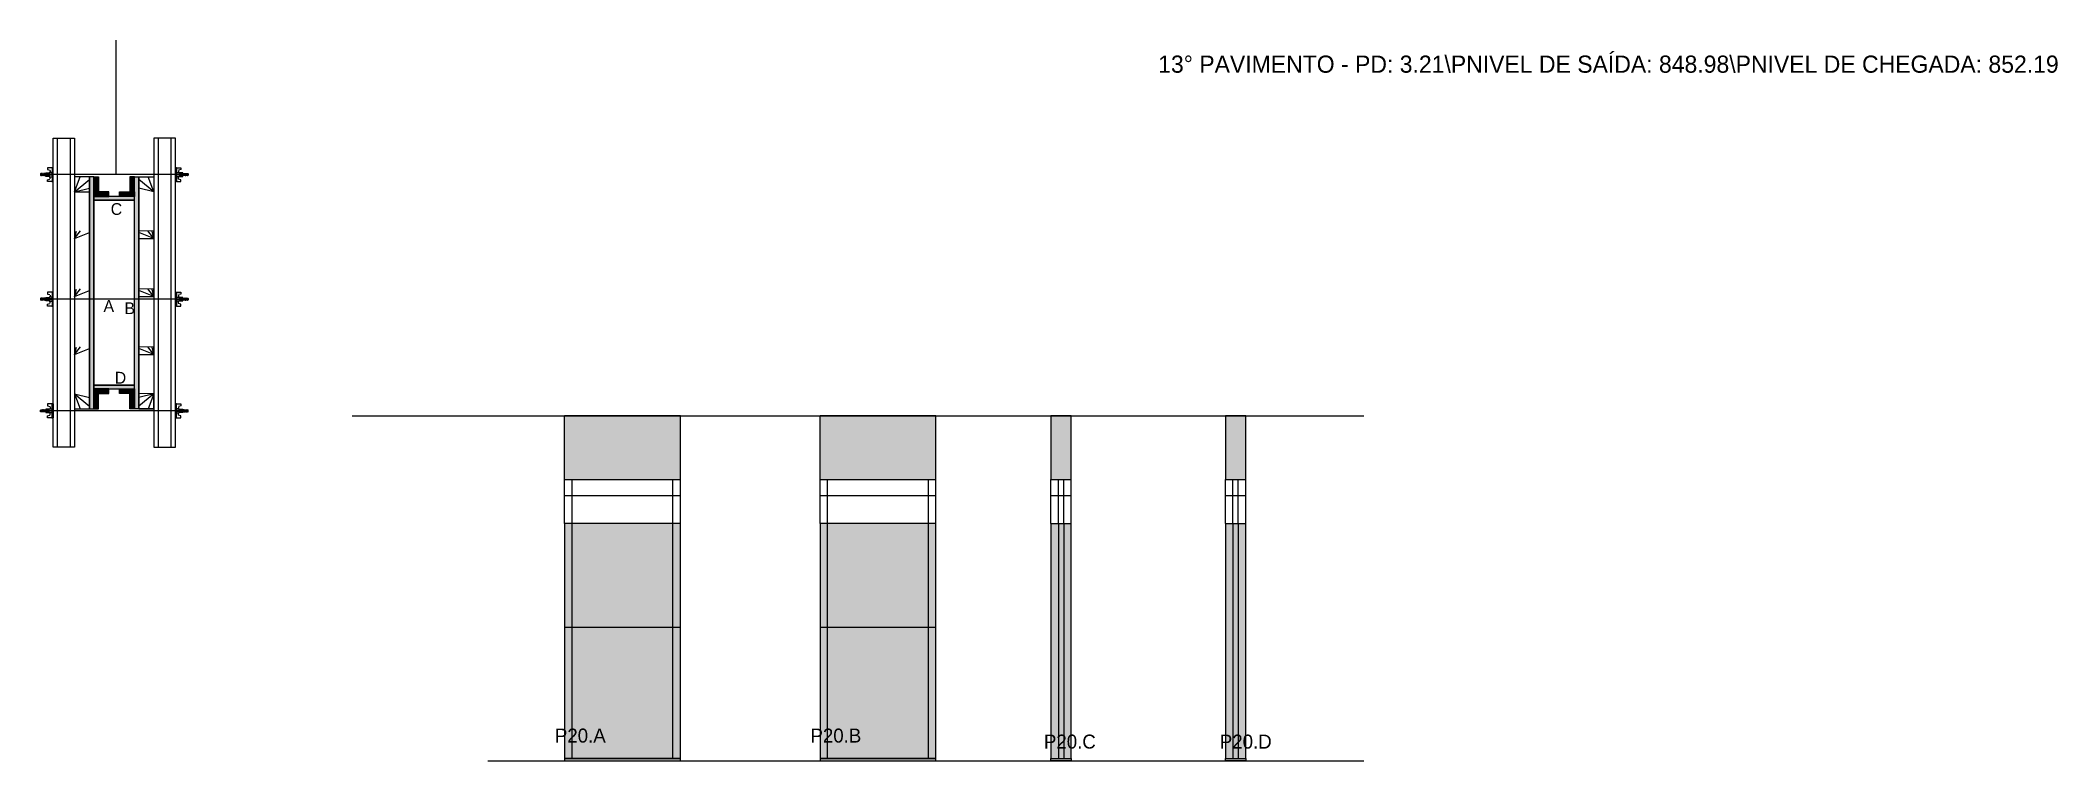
# Model space of a CAD drawing. Header units: metres. Extents: x 2955 to 4834, y 6445 to 7116.
import ezdxf

# ---------------------------------------------------------------- set-up
doc = ezdxf.new("R2010")
doc.units = ezdxf.units.M
for name, color, linetype in [('CHAPA', 7, 'Continuous'), ('COTA', 7, 'Continuous'), ('Hachura', 7, 'Continuous'), ('Madeira', 7, 'Continuous'), ('NOMENCLATURA', 7, 'Continuous'), ('Nível', 7, 'Continuous'), ('Painéis', 7, 'Continuous'), ('Perfil Metálico', 7, 'Continuous'), ('SARR_2.2x7', 7, 'Continuous'), ('SARRAFO', 7, 'Continuous'), ('Texto Seção', 7, 'Continuous'), ('TEXTO_GERAL', 7, 'Continuous')]:
    doc.layers.add(name, color=color, linetype=linetype)

msp = doc.modelspace()

# ---------------------------------------------------------------- hatches: boundary and pattern name
at = {"layer": 'COTA'}
h = msp.add_hatch(color=7, dxfattribs=at)
h.dxf.hatch_style = 1
h.paths.add_polyline_path([(3443.4, 6765.9), (3443.4, 6706.9), (3443.4, 6706.9), (3551.4, 6706.9), (3551.4, 6706.9), (3551.4, 6765.9), (3551.4, 6765.9), (3443.4, 6765.9)])
h = msp.add_hatch(color=7, dxfattribs=at)
h.dxf.hatch_style = 1
h.paths.add_polyline_path([(3681.3, 6765.9), (3681.3, 6706.9), (3681.3, 6706.9), (3789.3, 6706.9), (3789.3, 6706.9), (3789.3, 6765.9), (3789.3, 6765.9), (3681.3, 6765.9)])
h = msp.add_hatch(color=7, dxfattribs=at)
h.dxf.hatch_style = 1
h.paths.add_polyline_path([(3915.3, 6706.9), (3915.3, 6765.9), (3915.3, 6765.9), (3896.3, 6765.9), (3896.3, 6765.9), (3896.3, 6706.9), (3896.3, 6706.9), (3915.3, 6706.9)])
h = msp.add_hatch(color=7, dxfattribs=at)
h.dxf.hatch_style = 1
h.paths.add_polyline_path([(4077.8, 6706.9), (4077.8, 6765.9), (4077.8, 6765.9), (4058.8, 6765.9), (4058.8, 6765.9), (4058.8, 6706.9), (4058.8, 6706.9), (4077.8, 6706.9)])
at = {"layer": 'Hachura'}
h = msp.add_hatch(color=7, dxfattribs=at)
h.dxf.hatch_style = 1
h.paths.add_polyline_path([(3005.1, 6988.7), (3001.1, 6988.7), (3001.1, 6988.7), (3001.1, 6772.7), (3001.1, 6772.7), (3005.1, 6772.7), (3005.1, 6772.7), (3005.1, 6988.7)])
h = msp.add_hatch(color=7, dxfattribs=at)
h.dxf.hatch_style = 1
h.paths.add_polyline_path([(3005.1, 6988.7), (3001.1, 6988.7), (3001.1, 6988.7), (3001.1, 6772.7), (3001.1, 6772.7), (3005.1, 6772.7), (3005.1, 6772.7), (3005.1, 6988.7)])
h = msp.add_hatch(color=7, dxfattribs=at)
h.dxf.hatch_style = 1
h.paths.add_polyline_path([(3005.1, 6974.7), (3009.5, 6974.7), (3009.5, 6974.7), (3009.5, 6988.7), (3009.5, 6988.7), (3005.1, 6988.7), (3005.1, 6988.7), (3005.1, 6974.7)])
h = msp.add_hatch(color=7, dxfattribs=at)
h.dxf.hatch_style = 1
h.paths.add_polyline_path([(3043.1, 6974.7), (3038.7, 6974.7), (3038.7, 6974.7), (3038.7, 6988.7), (3038.7, 6988.7), (3043.1, 6988.7), (3043.1, 6988.7), (3043.1, 6974.7)])
h = msp.add_hatch(color=7, dxfattribs=at)
h.dxf.hatch_style = 1
h.paths.add_polyline_path([(3043.1, 6988.7), (3047.1, 6988.7), (3047.1, 6988.7), (3047.1, 6772.7), (3047.1, 6772.7), (3043.1, 6772.7), (3043.1, 6772.7), (3043.1, 6988.7)])
h = msp.add_hatch(color=7, dxfattribs=at)
h.dxf.hatch_style = 1
h.paths.add_polyline_path([(3043.1, 6988.7), (3047.1, 6988.7), (3047.1, 6988.7), (3047.1, 6772.7), (3047.1, 6772.7), (3043.1, 6772.7), (3043.1, 6772.7), (3043.1, 6988.7)])
h = msp.add_hatch(color=7, dxfattribs=at)
h.dxf.hatch_style = 1
h.paths.add_polyline_path([(3005.1, 6970.3), (3005.1, 6974.7), (3005.1, 6974.7), (3019.1, 6974.7), (3019.1, 6974.7), (3019.1, 6970.3), (3019.1, 6970.3), (3005.1, 6970.3)])
h = msp.add_hatch(color=7, dxfattribs=at)
h.dxf.hatch_style = 1
h.paths.add_polyline_path([(3043.1, 6966.7), (3043.1, 6970.3), (3043.1, 6970.3), (3005.1, 6970.3), (3005.1, 6970.3), (3005.1, 6966.7), (3005.1, 6966.7), (3043.1, 6966.7)])
h = msp.add_hatch(color=7, dxfattribs=at)
h.dxf.hatch_style = 1
h.paths.add_polyline_path([(3043.1, 6966.7), (3043.1, 6970.3), (3043.1, 6970.3), (3005.1, 6970.3), (3005.1, 6970.3), (3005.1, 6966.7), (3005.1, 6966.7), (3043.1, 6966.7)])
h = msp.add_hatch(color=7, dxfattribs=at)
h.dxf.hatch_style = 1
h.paths.add_polyline_path([(3043.1, 6970.3), (3043.1, 6974.7), (3043.1, 6974.7), (3029.1, 6974.7), (3029.1, 6974.7), (3029.1, 6970.3), (3029.1, 6970.3), (3043.1, 6970.3)])
h = msp.add_hatch(color=7, dxfattribs=at)
h.dxf.hatch_style = 1
h.paths.add_polyline_path([(3043.1, 6791.1), (3043.1, 6794.7), (3043.1, 6794.7), (3005.1, 6794.7), (3005.1, 6794.7), (3005.1, 6791.1), (3005.1, 6791.1), (3043.1, 6791.1)])
h = msp.add_hatch(color=7, dxfattribs=at)
h.dxf.hatch_style = 1
h.paths.add_polyline_path([(3043.1, 6791.1), (3043.1, 6794.7), (3043.1, 6794.7), (3005.1, 6794.7), (3005.1, 6794.7), (3005.1, 6791.1), (3005.1, 6791.1), (3043.1, 6791.1)])
h = msp.add_hatch(color=7, dxfattribs=at)
h.dxf.hatch_style = 1
h.paths.add_polyline_path([(3005.1, 6786.7), (3005.1, 6791.1), (3005.1, 6791.1), (3019.1, 6791.1), (3019.1, 6791.1), (3019.1, 6786.7), (3019.1, 6786.7), (3005.1, 6786.7)])
h = msp.add_hatch(color=7, dxfattribs=at)
h.dxf.hatch_style = 1
h.paths.add_polyline_path([(3005.1, 6786.7), (3009.5, 6786.7), (3009.5, 6786.7), (3009.5, 6772.7), (3009.5, 6772.7), (3005.1, 6772.7), (3005.1, 6772.7), (3005.1, 6786.7)])
h = msp.add_hatch(color=7, dxfattribs=at)
h.dxf.hatch_style = 1
h.paths.add_polyline_path([(3043.1, 6786.7), (3043.1, 6791.1), (3043.1, 6791.1), (3029.1, 6791.1), (3029.1, 6791.1), (3029.1, 6786.7), (3029.1, 6786.7), (3043.1, 6786.7)])
h = msp.add_hatch(color=7, dxfattribs=at)
h.dxf.hatch_style = 1
h.paths.add_polyline_path([(3043.1, 6786.7), (3038.7, 6786.7), (3038.7, 6786.7), (3038.7, 6772.7), (3038.7, 6772.7), (3043.1, 6772.7), (3043.1, 6772.7), (3043.1, 6786.7)])
h = msp.add_hatch(color=7, dxfattribs=at)
h.dxf.hatch_style = 1
h.paths.add_polyline_path([(3551.4, 6665.9), (3443.4, 6665.9), (3443.4, 6665.9), (3443.4, 6444.9), (3443.4, 6444.9), (3551.4, 6444.9), (3551.4, 6444.9), (3551.4, 6665.9)])
h = msp.add_hatch(color=7, dxfattribs=at)
h.dxf.hatch_style = 1
h.paths.add_polyline_path([(3789.3, 6665.9), (3681.3, 6665.9), (3681.3, 6665.9), (3681.3, 6444.9), (3681.3, 6444.9), (3789.3, 6444.9), (3789.3, 6444.9), (3789.3, 6665.9)])
h = msp.add_hatch(color=7, dxfattribs=at)
h.dxf.hatch_style = 1
h.paths.add_polyline_path([(3915.3, 6665.9), (3896.3, 6665.9), (3896.3, 6665.9), (3896.3, 6444.9), (3896.3, 6444.9), (3915.3, 6444.9), (3915.3, 6444.9), (3915.3, 6665.9), (3915.3, 6665.9)])
h = msp.add_hatch(color=7, dxfattribs=at)
h.dxf.hatch_style = 1
h.paths.add_polyline_path([(4077.8, 6665.9), (4058.8, 6665.9), (4058.8, 6665.9), (4058.8, 6444.9), (4058.8, 6444.9), (4077.8, 6444.9), (4077.8, 6444.9), (4077.8, 6665.9), (4077.8, 6665.9)])

# ---------------------------------------------------------------- linework, layer by layer
at = {"layer": 'CHAPA', "color": 7, "lineweight": 25}
for points in [[(3005.1, 6988.7), (3001.1, 6988.7), (3001.1, 6772.7), (3005.1, 6772.7)], [(3005.1, 6988.7), (3001.1, 6988.7), (3001.1, 6772.7), (3005.1, 6772.7)], [(3043.1, 6988.7), (3047.1, 6988.7), (3047.1, 6772.7), (3043.1, 6772.7)], [(3043.1, 6988.7), (3047.1, 6988.7), (3047.1, 6772.7), (3043.1, 6772.7)], [(3043.1, 6966.7), (3043.1, 6970.3), (3005.1, 6970.3), (3005.1, 6966.7)], [(3043.1, 6966.7), (3043.1, 6970.3), (3005.1, 6970.3), (3005.1, 6966.7)], [(3043.1, 6791.1), (3043.1, 6794.7), (3005.1, 6794.7), (3005.1, 6791.1)], [(3043.1, 6791.1), (3043.1, 6794.7), (3005.1, 6794.7), (3005.1, 6791.1)]]:
    msp.add_lwpolyline(points, close=True, dxfattribs=at)
at = {"layer": 'COTA', "color": 7, "lineweight": 25}
for p, q in [((3443.4, 6706.9), (3443.4, 6765.9)), ((3551.4, 6765.9), (3443.4, 6765.9)), ((3551.4, 6706.9), (3551.4, 6765.9)), ((3789.3, 6765.9), (3681.3, 6765.9)), ((3681.3, 6706.9), (3681.3, 6765.9)), ((3789.3, 6706.9), (3789.3, 6765.9))]:
    msp.add_line(p, q, dxfattribs=at)
for points in [[(3915.3, 6706.9), (3915.3, 6765.9), (3896.3, 6765.9), (3896.3, 6706.9)], [(4077.8, 6706.9), (4077.8, 6765.9), (4058.8, 6765.9), (4058.8, 6706.9)]]:
    msp.add_lwpolyline(points, dxfattribs=at)
at = {"layer": 'Defpoints', "color": 7, "lineweight": 25}
msp.add_line((3026, 6990.7), (3026, 7115.7), dxfattribs=at)
at = {"layer": 'Hachura', "color": 7, "lineweight": 25}
for p, q in [((2955.6, 6991.7), (2955.3, 6991.4)), ((2955.3, 6991.4), (2955.3, 6990.1)), ((2955.6, 6989.8), (2955.3, 6990.1)), ((2955.9, 6991.7), (2955.6, 6991.7)), ((2955.6, 6991.7), (2955.6, 6991.7)), ((2955.6, 6989.8), (2955.6, 6991.7)), ((2956.2, 6989.8), (2955.6, 6991)), ((2956.2, 6989.7), (2955.6, 6990.8)), ((2955.6, 6990.3), (2955.9, 6989.6)), ((2955.6, 6990), (2955.7, 6989.8)), ((2955.7, 6989.8), (2955.6, 6989.8)), ((2955.9, 6991.7), (2956.9, 6989.8)), ((2955.9, 6991.7), (2956.9, 6989.8)), ((2956, 6991.8), (2957.1, 6989.6)), ((2957.3, 6989.7), (2956.2, 6991.8)), ((2956.2, 6989.8), (2956.9, 6989.8)), ((2957.1, 6991.7), (2956.4, 6991.7)), ((2957.4, 6989.8), (2956.4, 6991.7)), ((2957.1, 6991.7), (2958, 6989.8)), ((2957.2, 6991.8), (2958.2, 6989.6)), ((2958.5, 6989.7), (2957.4, 6991.8)), ((2958, 6989.8), (2957.4, 6989.8)), ((2958.2, 6991.7), (2957.6, 6991.7)), ((2958.6, 6989.8), (2957.6, 6991.7)), ((2957.8, 6991.7), (2957.6, 6991.7)), ((2958.2, 6991.7), (2959.2, 6989.8)), ((2958.3, 6991.8), (2959.4, 6989.6)), ((2959.6, 6989.7), (2958.6, 6991.8)), ((2958.8, 6989.8), (2958.6, 6989.8)), ((2959.4, 6991.7), (2958.7, 6991.7)), ((2959.7, 6989.8), (2958.7, 6991.7)), ((2958.8, 6989.8), (2959.2, 6989.8)), ((2959.4, 6991.7), (2960.4, 6989.8)), ((2960.4, 6990.5), (2959.7, 6991.8)), ((2959.7, 6989.8), (2960.4, 6989.8)), ((2960.4, 6990.8), (2959.9, 6991.7)), ((2960.4, 6991.7), (2959.9, 6991.7)), ((3091.9, 6990.7), (2960.1, 6990.7)), ((2960.4, 6989), (2960.4, 6992.3)), ((2960.4, 6989), (2960.4, 6992.3)), ((2960.4, 6992.3), (2963.6, 6992.3)), ((2960.4, 6991.3), (2963.6, 6991.3)), ((2960.4, 6989.8), (2963.6, 6989.8)), ((2963.6, 6989), (2960.4, 6989)), ((2967.1, 6997.1), (2961.9, 6997.1)), ((2961.9, 6997.1), (2961.9, 6995.4)), ((2961.9, 6995.4), (2964.1, 6994.9)), ((2963.6, 6992.6), (2963.6, 6988.7)), ((2966.2, 6992.6), (2963.6, 6992.6)), ((2963.6, 6988.7), (2963.6, 6989)), ((2963.6, 6988.7), (2963.6, 6989)), ((2963.6, 6988.7), (2966.2, 6988.7)), ((2966.2, 6991), (2964.2, 6991)), ((2964.2, 6990.5), (2966.2, 6990.5)), ((2964.4, 6994.5), (2964.4, 6992.6)), ((2964.4, 6986.8), (2964.4, 6988.7)), ((2966.1, 6997), (2967.1, 6997)), ((2966.1, 6996.8), (2967.1, 6996.8)), ((2966.1, 6996.4), (2967.1, 6996.4)), ((2966.1, 6996), (2967.1, 6996)), ((2966.1, 6995.1), (2967.1, 6995.1)), ((2966.1, 6993.7), (2967.1, 6993.7)), ((2966.2, 6997.1), (2966.2, 6984.2)), ((2966.2, 6997.1), (2966.2, 6992)), ((2966.2, 6990.7), (2966.2, 6992.6)), ((2966.2, 6992), (2966.2, 6991.3)), ((2966.2, 6990.7), (2967.1, 6990.7)), ((2966.5, 6991.6), (2966.3, 6991.6)), ((2966.3, 6989.7), (2966.7, 6989.7)), ((2966.9, 6991.6), (2966.5, 6991.6)), ((2967.1, 6984.2), (2967.1, 6997.1)), ((2967.1, 6985.2), (2967.1, 6993)), ((3081.1, 6984.2), (3081.1, 6997.1)), ((3081.1, 6997.1), (3086.2, 6997.1)), ((3082, 6997), (3081.1, 6997)), ((3082, 6996.8), (3081.1, 6996.8)), ((3082, 6996.4), (3081.1, 6996.4)), ((3082, 6996), (3081.1, 6996)), ((3082, 6995.1), (3081.1, 6995.1)), ((3082, 6993.7), (3081.1, 6993.7)), ((3081.1, 6985.2), (3081.1, 6993)), ((3082, 6990.7), (3081.1, 6990.7)), ((3081.2, 6991.6), (3081.7, 6991.6)), ((3081.8, 6989.7), (3081.4, 6989.7)), ((3081.7, 6991.6), (3081.9, 6991.6)), ((3082, 6997.1), (3082, 6984.2)), ((3082, 6997.1), (3082, 6992)), ((3082, 6990.7), (3082, 6992.6)), ((3082, 6992.6), (3084.6, 6992.6)), ((3082, 6992), (3082, 6991.3)), ((3082, 6991), (3084, 6991)), ((3084, 6990.5), (3082, 6990.5)), ((3084.6, 6988.7), (3082, 6988.7)), ((3083.8, 6994.5), (3083.8, 6992.6)), ((3083.8, 6986.8), (3083.8, 6988.7)), ((3086.2, 6995.4), (3084, 6994.9)), ((3084.6, 6992.6), (3084.6, 6988.7)), ((3087.8, 6992.3), (3084.6, 6992.3)), ((3087.8, 6991.3), (3084.6, 6991.3)), ((3087.8, 6989.8), (3084.6, 6989.8)), ((3084.6, 6989), (3087.8, 6989)), ((3084.6, 6988.7), (3084.6, 6989)), ((3084.6, 6988.7), (3084.6, 6989)), ((3086.2, 6997.1), (3086.2, 6995.4)), ((3087.7, 6989), (3087.7, 6992.3)), ((3087.8, 6989), (3087.8, 6992.3)), ((3087.8, 6990.5), (3088.4, 6991.8)), ((3088.7, 6991.7), (3087.8, 6989.8)), ((3087.8, 6990.8), (3088.2, 6991.7)), ((3087.8, 6991.7), (3088.2, 6991.7)), ((3088.4, 6989.8), (3087.8, 6989.8)), ((3088.4, 6989.8), (3089.4, 6991.7)), ((3088.5, 6989.7), (3089.6, 6991.8)), ((3089.8, 6991.8), (3088.7, 6989.6)), ((3088.7, 6991.7), (3089.4, 6991.7)), ((3089.9, 6991.7), (3088.9, 6989.8)), ((3089.4, 6989.8), (3088.9, 6989.8)), ((3089.4, 6989.8), (3089.6, 6989.8)), ((3089.6, 6989.8), (3090.5, 6991.7)), ((3089.7, 6989.7), (3090.7, 6991.8)), ((3091, 6991.8), (3089.9, 6989.6)), ((3089.9, 6991.7), (3090.5, 6991.7)), ((3091.1, 6991.7), (3090.1, 6989.8)), ((3090.1, 6989.8), (3090.7, 6989.8)), ((3090.3, 6991.7), (3090.5, 6991.7)), ((3090.7, 6989.8), (3091.7, 6991.7)), ((3090.8, 6989.7), (3091.9, 6991.8)), ((3092.1, 6991.8), (3091.1, 6989.6)), ((3091.1, 6991.7), (3091.7, 6991.7)), ((3092.2, 6991.7), (3091.3, 6989.8)), ((3092.2, 6991.7), (3091.3, 6989.8)), ((3091.9, 6989.8), (3091.3, 6989.8)), ((3091.9, 6989.8), (3092.5, 6991)), ((3092, 6989.7), (3092.5, 6990.8)), ((3092.2, 6991.7), (3092.5, 6991.7)), ((3092.5, 6990.3), (3092.2, 6989.6)), ((3092.5, 6990), (3092.4, 6989.8)), ((3092.4, 6989.8), (3092.5, 6989.8)), ((3092.5, 6991.7), (3092.5, 6991.7)), ((3092.5, 6991.7), (3092.9, 6991.4)), ((3092.5, 6989.8), (3092.5, 6991.7)), ((3092.5, 6989.8), (3092.9, 6990.1)), ((3092.9, 6991.4), (3092.9, 6990.1)), ((2961.9, 6985.9), (2964.1, 6986.5)), ((2961.9, 6984.2), (2961.9, 6985.9)), ((2966.2, 6984.2), (2961.9, 6984.2)), ((2966.1, 6987.6), (2967.1, 6987.6)), ((2966.1, 6986.2), (2967.1, 6986.2)), ((2966.1, 6985.4), (2967.1, 6985.4)), ((2966.1, 6984.9), (2967.1, 6984.9)), ((2966.1, 6984.6), (2967.1, 6984.6)), ((2966.1, 6984.3), (2967.1, 6984.3)), ((2966.2, 6984.2), (2967.1, 6984.2)), ((3082, 6987.6), (3081.1, 6987.6)), ((3082, 6986.2), (3081.1, 6986.2)), ((3082, 6985.4), (3081.1, 6985.4)), ((3082, 6984.9), (3081.1, 6984.9)), ((3082, 6984.6), (3081.1, 6984.6)), ((3082, 6984.3), (3081.1, 6984.3)), ((3082, 6984.2), (3081.1, 6984.2)), ((3082, 6984.2), (3086.2, 6984.2)), ((3086.2, 6985.9), (3084, 6986.5)), ((3086.2, 6984.2), (3086.2, 6985.9)), ((2955.6, 6875.7), (2955.3, 6875.4)), ((2955.9, 6875.7), (2955.6, 6875.7)), ((2955.6, 6875.7), (2955.6, 6875.7)), ((2955.6, 6873.8), (2955.6, 6875.7)), ((2955.9, 6875.7), (2956.9, 6873.8)), ((2955.9, 6875.7), (2956.9, 6873.8)), ((2956, 6875.8), (2957.1, 6873.6)), ((2957.3, 6873.7), (2956.2, 6875.8)), ((2957.1, 6875.7), (2956.4, 6875.7)), ((2957.4, 6873.8), (2956.4, 6875.7)), ((2957.1, 6875.7), (2958, 6873.8)), ((2957.2, 6875.8), (2958.2, 6873.6)), ((2958.5, 6873.7), (2957.4, 6875.8)), ((2958.2, 6875.7), (2957.6, 6875.7)), ((2958.6, 6873.8), (2957.6, 6875.7)), ((2957.8, 6875.7), (2957.6, 6875.7)), ((2958.2, 6875.7), (2959.2, 6873.8)), ((2958.3, 6875.8), (2959.4, 6873.6)), ((2959.6, 6873.7), (2958.6, 6875.8)), ((2959.4, 6875.7), (2958.7, 6875.7)), ((2959.7, 6873.8), (2958.7, 6875.7)), ((2959.4, 6875.7), (2960.4, 6873.8)), ((2960.4, 6874.5), (2959.7, 6875.8)), ((2960.4, 6874.8), (2959.9, 6875.7)), ((2960.4, 6875.7), (2959.9, 6875.7)), ((2960.4, 6873), (2960.4, 6876.3)), ((2960.4, 6873), (2960.4, 6876.3)), ((2960.4, 6876.3), (2963.6, 6876.3)), ((2967.1, 6881.1), (2961.9, 6881.1)), ((2961.9, 6881.1), (2961.9, 6879.4)), ((2961.9, 6879.4), (2964.1, 6878.9)), ((2963.6, 6876.6), (2963.6, 6872.7)), ((2966.2, 6876.6), (2963.6, 6876.6)), ((2964.4, 6878.5), (2964.4, 6876.6)), ((2966.1, 6881), (2967.1, 6881)), ((2966.1, 6880.8), (2967.1, 6880.8)), ((2966.1, 6880.4), (2967.1, 6880.4)), ((2966.1, 6880), (2967.1, 6880)), ((2966.1, 6879.1), (2967.1, 6879.1)), ((2966.1, 6877.7), (2967.1, 6877.7)), ((2966.2, 6881.1), (2966.2, 6868.2)), ((2966.2, 6881.1), (2966.2, 6876)), ((2966.2, 6874.7), (2966.2, 6876.6)), ((2966.2, 6876), (2966.2, 6875.3)), ((2966.5, 6875.6), (2966.3, 6875.6)), ((2966.9, 6875.6), (2966.5, 6875.6)), ((2967.1, 6868.2), (2967.1, 6881.1)), ((2967.1, 6869.2), (2967.1, 6877)), ((3081.1, 6868.2), (3081.1, 6881.1)), ((3081.1, 6881.1), (3086.2, 6881.1)), ((3082, 6881), (3081.1, 6881)), ((3082, 6880.8), (3081.1, 6880.8)), ((3082, 6880.4), (3081.1, 6880.4)), ((3082, 6880), (3081.1, 6880)), ((3082, 6879.1), (3081.1, 6879.1)), ((3082, 6877.7), (3081.1, 6877.7)), ((3081.1, 6869.2), (3081.1, 6877)), ((3081.2, 6875.6), (3081.7, 6875.6)), ((3081.7, 6875.6), (3081.9, 6875.6)), ((3082, 6881.1), (3082, 6868.2)), ((3082, 6881.1), (3082, 6876)), ((3082, 6874.7), (3082, 6876.6)), ((3082, 6876.6), (3084.6, 6876.6)), ((3082, 6876), (3082, 6875.3)), ((3083.8, 6878.5), (3083.8, 6876.6)), ((3086.2, 6879.4), (3084, 6878.9)), ((3084.6, 6876.6), (3084.6, 6872.7)), ((3087.8, 6876.3), (3084.6, 6876.3)), ((3086.2, 6881.1), (3086.2, 6879.4)), ((3087.7, 6873), (3087.7, 6876.3)), ((3087.8, 6873), (3087.8, 6876.3)), ((3087.8, 6874.5), (3088.4, 6875.8)), ((3088.7, 6875.7), (3087.8, 6873.8)), ((3087.8, 6874.8), (3088.2, 6875.7)), ((3087.8, 6875.7), (3088.2, 6875.7)), ((3088.4, 6873.8), (3089.4, 6875.7)), ((3088.5, 6873.7), (3089.6, 6875.8)), ((3089.8, 6875.8), (3088.7, 6873.6)), ((3088.7, 6875.7), (3089.4, 6875.7)), ((3089.9, 6875.7), (3088.9, 6873.8)), ((3089.6, 6873.8), (3090.5, 6875.7)), ((3089.7, 6873.7), (3090.7, 6875.8)), ((3091, 6875.8), (3089.9, 6873.6)), ((3089.9, 6875.7), (3090.5, 6875.7)), ((3091.1, 6875.7), (3090.1, 6873.8)), ((3090.3, 6875.7), (3090.5, 6875.7)), ((3090.7, 6873.8), (3091.7, 6875.7)), ((3090.8, 6873.7), (3091.9, 6875.8)), ((3092.1, 6875.8), (3091.1, 6873.6)), ((3091.1, 6875.7), (3091.7, 6875.7)), ((3092.2, 6875.7), (3091.3, 6873.8)), ((3092.2, 6875.7), (3091.3, 6873.8)), ((3092.2, 6875.7), (3092.5, 6875.7)), ((3092.5, 6875.7), (3092.5, 6875.7)), ((3092.5, 6875.7), (3092.9, 6875.4)), ((3092.5, 6873.8), (3092.5, 6875.7)), ((2955.3, 6875.4), (2955.3, 6874.1)), ((2955.6, 6873.8), (2955.3, 6874.1)), ((2956.2, 6873.8), (2955.6, 6875)), ((2956.2, 6873.7), (2955.6, 6874.8)), ((2955.6, 6874.3), (2955.9, 6873.6)), ((2955.6, 6874), (2955.7, 6873.8)), ((2955.7, 6873.8), (2955.6, 6873.8)), ((2956.2, 6873.8), (2956.9, 6873.8)), ((2958, 6873.8), (2957.4, 6873.8)), ((2958.8, 6873.8), (2958.6, 6873.8)), ((2958.8, 6873.8), (2959.2, 6873.8)), ((2959.7, 6873.8), (2960.4, 6873.8)), ((3091.9, 6874.7), (2960.1, 6874.7)), ((2960.4, 6875.3), (2963.6, 6875.3)), ((2960.4, 6873.8), (2963.6, 6873.8)), ((2963.6, 6873), (2960.4, 6873)), ((2961.9, 6869.9), (2964.1, 6870.5)), ((2961.9, 6868.2), (2961.9, 6869.9)), ((2966.2, 6868.2), (2961.9, 6868.2)), ((2963.6, 6872.7), (2963.6, 6873)), ((2963.6, 6872.7), (2963.6, 6873)), ((2963.6, 6872.7), (2966.2, 6872.7)), ((2966.2, 6875), (2964.2, 6875)), ((2964.2, 6874.5), (2966.2, 6874.5)), ((2964.4, 6870.8), (2964.4, 6872.7)), ((2966.1, 6871.6), (2967.1, 6871.6)), ((2966.1, 6870.2), (2967.1, 6870.2)), ((2966.1, 6869.4), (2967.1, 6869.4)), ((2966.1, 6868.9), (2967.1, 6868.9)), ((2966.1, 6868.6), (2967.1, 6868.6)), ((2966.1, 6868.3), (2967.1, 6868.3)), ((2966.2, 6874.7), (2967.1, 6874.7)), ((2966.2, 6868.2), (2967.1, 6868.2)), ((2966.3, 6873.7), (2966.7, 6873.7)), ((3082, 6874.7), (3081.1, 6874.7)), ((3082, 6871.6), (3081.1, 6871.6)), ((3082, 6870.2), (3081.1, 6870.2)), ((3082, 6869.4), (3081.1, 6869.4)), ((3082, 6868.9), (3081.1, 6868.9)), ((3082, 6868.6), (3081.1, 6868.6)), ((3082, 6868.3), (3081.1, 6868.3)), ((3082, 6868.2), (3081.1, 6868.2)), ((3081.8, 6873.7), (3081.4, 6873.7)), ((3082, 6875), (3084, 6875)), ((3084, 6874.5), (3082, 6874.5)), ((3084.6, 6872.7), (3082, 6872.7)), ((3082, 6868.2), (3086.2, 6868.2)), ((3083.8, 6870.8), (3083.8, 6872.7)), ((3086.2, 6869.9), (3084, 6870.5)), ((3087.8, 6875.3), (3084.6, 6875.3)), ((3087.8, 6873.8), (3084.6, 6873.8)), ((3084.6, 6873), (3087.8, 6873)), ((3084.6, 6872.7), (3084.6, 6873)), ((3084.6, 6872.7), (3084.6, 6873)), ((3086.2, 6868.2), (3086.2, 6869.9)), ((3088.4, 6873.8), (3087.8, 6873.8)), ((3089.4, 6873.8), (3088.9, 6873.8)), ((3089.4, 6873.8), (3089.6, 6873.8)), ((3090.1, 6873.8), (3090.7, 6873.8)), ((3091.9, 6873.8), (3091.3, 6873.8)), ((3091.9, 6873.8), (3092.5, 6875)), ((3092, 6873.7), (3092.5, 6874.8)), ((3092.5, 6874.3), (3092.2, 6873.6)), ((3092.5, 6874), (3092.4, 6873.8)), ((3092.4, 6873.8), (3092.5, 6873.8)), ((3092.5, 6873.8), (3092.9, 6874.1)), ((3092.9, 6875.4), (3092.9, 6874.1)), ((2955.6, 6771.6), (2955.3, 6771.2)), ((2955.3, 6769.9), (2955.3, 6771.2)), ((2955.6, 6769.6), (2955.3, 6769.9)), ((2955.6, 6771), (2955.9, 6771.7)), ((2956.2, 6771.7), (2955.6, 6770.5)), ((2955.6, 6771.3), (2955.7, 6771.6)), ((2955.7, 6771.6), (2955.6, 6771.6)), ((2956.2, 6771.6), (2955.6, 6770.3)), ((2955.6, 6771.6), (2955.6, 6769.6)), ((2955.9, 6769.6), (2955.6, 6769.6)), ((2955.6, 6769.6), (2955.6, 6769.6)), ((2955.9, 6769.6), (2956.9, 6771.6)), ((2955.9, 6769.6), (2956.9, 6771.6)), ((2956, 6769.6), (2957.1, 6771.7)), ((2957.3, 6771.7), (2956.2, 6769.5)), ((2956.2, 6771.6), (2956.9, 6771.6)), ((2957.4, 6771.6), (2956.4, 6769.6)), ((2957.1, 6769.6), (2956.4, 6769.6)), ((2957.1, 6769.6), (2958, 6771.6)), ((2957.2, 6769.6), (2958.2, 6771.7)), ((2958.5, 6771.7), (2957.4, 6769.5)), ((2958, 6771.6), (2957.4, 6771.6)), ((2958.6, 6771.6), (2957.6, 6769.6)), ((2958.2, 6769.6), (2957.6, 6769.6)), ((2957.8, 6769.6), (2957.6, 6769.6)), ((2958.2, 6769.6), (2959.2, 6771.6)), ((2958.3, 6769.6), (2959.4, 6771.7)), ((2959.6, 6771.7), (2958.6, 6769.5)), ((2958.8, 6771.6), (2958.6, 6771.6)), ((2959.7, 6771.6), (2958.7, 6769.6)), ((2959.4, 6769.6), (2958.7, 6769.6)), ((2958.8, 6771.6), (2959.2, 6771.6)), ((2959.4, 6769.6), (2960.4, 6771.6)), ((2959.7, 6771.6), (2960.4, 6771.6)), ((2960.4, 6770.8), (2959.7, 6769.5)), ((2960.4, 6770.5), (2959.9, 6769.6)), ((2960.4, 6769.6), (2959.9, 6769.6)), ((3091.9, 6770.7), (2960.1, 6770.7)), ((2960.4, 6772.3), (2960.4, 6769)), ((2960.4, 6772.3), (2960.4, 6769)), ((2963.6, 6772.3), (2960.4, 6772.3)), ((2960.4, 6771.6), (2963.6, 6771.6)), ((2960.4, 6770), (2963.6, 6770)), ((2960.4, 6769), (2963.6, 6769)), ((2966.2, 6777.1), (2961.9, 6777.1)), ((2961.9, 6777.1), (2961.9, 6775.4)), ((2961.9, 6775.4), (2964.1, 6774.8)), ((2961.9, 6765.9), (2964.1, 6766.5)), ((2961.9, 6764.2), (2961.9, 6765.9)), ((2967.1, 6764.2), (2961.9, 6764.2)), ((2963.6, 6768.7), (2963.6, 6772.6)), ((2963.6, 6772.6), (2966.2, 6772.6)), ((2963.6, 6772.6), (2963.6, 6772.3)), ((2963.6, 6772.6), (2963.6, 6772.3)), ((2966.2, 6768.7), (2963.6, 6768.7)), ((2964.2, 6770.9), (2966.2, 6770.9)), ((2966.2, 6770.3), (2964.2, 6770.3)), ((2964.4, 6774.5), (2964.4, 6772.6)), ((2964.4, 6766.8), (2964.4, 6768.7)), ((2966.1, 6777), (2967.1, 6777)), ((2966.1, 6776.8), (2967.1, 6776.8)), ((2966.1, 6776.4), (2967.1, 6776.4)), ((2966.1, 6776), (2967.1, 6776)), ((2966.1, 6775.1), (2967.1, 6775.1)), ((2966.1, 6773.7), (2967.1, 6773.7)), ((2966.1, 6767.6), (2967.1, 6767.6)), ((2966.1, 6766.2), (2967.1, 6766.2)), ((2966.1, 6765.4), (2967.1, 6765.4)), ((2966.1, 6764.9), (2967.1, 6764.9)), ((2966.1, 6764.6), (2967.1, 6764.6)), ((2966.1, 6764.3), (2967.1, 6764.3)), ((2966.2, 6764.2), (2966.2, 6777.1)), ((2966.2, 6777.1), (2967.1, 6777.1)), ((2966.2, 6770.7), (2966.2, 6768.7)), ((2966.2, 6770.7), (2967.1, 6770.7)), ((2966.2, 6769.4), (2966.2, 6770)), ((2966.2, 6764.2), (2966.2, 6769.4)), ((2966.3, 6771.6), (2966.7, 6771.6)), ((2966.5, 6769.7), (2966.3, 6769.7)), ((2966.9, 6769.7), (2966.5, 6769.7)), ((2967.1, 6777.1), (2967.1, 6764.2)), ((2967.1, 6776.2), (2967.1, 6768.3)), ((3081.1, 6777.1), (3081.1, 6764.2)), ((3082, 6777.1), (3081.1, 6777.1)), ((3082, 6777), (3081.1, 6777)), ((3082, 6776.8), (3081.1, 6776.8)), ((3082, 6776.4), (3081.1, 6776.4)), ((3081.1, 6776.2), (3081.1, 6768.3)), ((3082, 6776), (3081.1, 6776)), ((3082, 6775.1), (3081.1, 6775.1)), ((3082, 6773.7), (3081.1, 6773.7)), ((3082, 6770.7), (3081.1, 6770.7)), ((3082, 6767.6), (3081.1, 6767.6)), ((3082, 6766.2), (3081.1, 6766.2)), ((3082, 6765.4), (3081.1, 6765.4)), ((3082, 6764.9), (3081.1, 6764.9)), ((3082, 6764.6), (3081.1, 6764.6)), ((3082, 6764.3), (3081.1, 6764.3)), ((3081.1, 6764.2), (3086.2, 6764.2)), ((3081.2, 6769.7), (3081.7, 6769.7)), ((3081.8, 6771.6), (3081.4, 6771.6)), ((3081.7, 6769.7), (3081.9, 6769.7)), ((3082, 6764.2), (3082, 6777.1)), ((3082, 6777.1), (3086.2, 6777.1)), ((3084.6, 6772.6), (3082, 6772.6)), ((3084, 6770.9), (3082, 6770.9)), ((3082, 6770.7), (3082, 6768.7)), ((3082, 6770.3), (3084, 6770.3)), ((3082, 6769.4), (3082, 6770)), ((3082, 6764.2), (3082, 6769.4)), ((3082, 6768.7), (3084.6, 6768.7)), ((3083.8, 6774.5), (3083.8, 6772.6)), ((3083.8, 6766.8), (3083.8, 6768.7)), ((3086.2, 6775.4), (3084, 6774.8)), ((3086.2, 6765.9), (3084, 6766.5)), ((3084.6, 6768.7), (3084.6, 6772.6)), ((3084.6, 6772.6), (3084.6, 6772.3)), ((3084.6, 6772.6), (3084.6, 6772.3)), ((3084.6, 6772.3), (3087.8, 6772.3)), ((3087.8, 6771.6), (3084.6, 6771.6)), ((3087.8, 6770), (3084.6, 6770)), ((3087.8, 6769), (3084.6, 6769)), ((3086.2, 6777.1), (3086.2, 6775.4)), ((3086.2, 6764.2), (3086.2, 6765.9)), ((3087.7, 6772.3), (3087.7, 6769)), ((3087.8, 6772.3), (3087.8, 6769)), ((3088.4, 6771.6), (3087.8, 6771.6)), ((3088.7, 6769.6), (3087.8, 6771.6)), ((3087.8, 6770.8), (3088.4, 6769.5)), ((3087.8, 6770.5), (3088.2, 6769.6)), ((3087.8, 6769.6), (3088.2, 6769.6)), ((3088.4, 6771.6), (3089.4, 6769.6)), ((3088.5, 6771.7), (3089.6, 6769.5)), ((3089.8, 6769.6), (3088.7, 6771.7)), ((3088.7, 6769.6), (3089.4, 6769.6)), ((3089.4, 6771.6), (3088.9, 6771.6)), ((3089.9, 6769.6), (3088.9, 6771.6)), ((3089.4, 6771.6), (3089.6, 6771.6)), ((3089.6, 6771.6), (3090.5, 6769.6)), ((3089.7, 6771.7), (3090.7, 6769.5)), ((3091, 6769.6), (3089.9, 6771.7)), ((3089.9, 6769.6), (3090.5, 6769.6)), ((3090.1, 6771.6), (3090.7, 6771.6)), ((3091.1, 6769.6), (3090.1, 6771.6)), ((3090.3, 6769.6), (3090.5, 6769.6)), ((3090.7, 6771.6), (3091.7, 6769.6)), ((3090.8, 6771.7), (3091.9, 6769.5)), ((3092.1, 6769.6), (3091.1, 6771.7)), ((3091.1, 6769.6), (3091.7, 6769.6)), ((3092.2, 6769.6), (3091.3, 6771.6)), ((3091.9, 6771.6), (3091.3, 6771.6)), ((3092.2, 6769.6), (3091.3, 6771.6)), ((3091.9, 6771.6), (3092.5, 6770.3)), ((3092, 6771.7), (3092.5, 6770.5)), ((3092.5, 6771), (3092.2, 6771.7)), ((3092.2, 6769.6), (3092.5, 6769.6)), ((3092.5, 6771.3), (3092.4, 6771.6)), ((3092.4, 6771.6), (3092.5, 6771.6)), ((3092.5, 6771.6), (3092.9, 6771.2)), ((3092.5, 6771.6), (3092.5, 6769.6)), ((3092.5, 6769.6), (3092.9, 6769.9)), ((3092.5, 6769.6), (3092.5, 6769.6)), ((3092.9, 6769.9), (3092.9, 6771.2))]:
    msp.add_line(p, q, dxfattribs=at)
at = {"layer": 'Madeira', "color": 7, "lineweight": 25}
for p, q in [((2987.1, 6974.6), (2992.5, 6988.6)), ((3061.1, 6974.6), (3055.7, 6988.6)), ((2987.1, 6974.6), (3001.1, 6986.2)), ((2987.1, 6974.6), (3001.1, 6978.1)), ((3061.1, 6974.6), (3047.1, 6986.2)), ((3061.1, 6974.6), (3047.1, 6978.1)), ((2987.1, 6931.1), (2992.8, 6938.2)), ((2987.1, 6931.1), (2988.8, 6938.1)), ((2987.1, 6931.1), (3001.1, 6936.6)), ((3061.1, 6931.1), (3047.1, 6936.6)), ((3061.1, 6931.1), (3055.3, 6938.2)), ((3061.1, 6931.1), (3059.3, 6938.1)), ((2987.1, 6877.1), (2992.8, 6884.2)), ((2987.1, 6877.1), (2988.8, 6884.1)), ((2987.1, 6877.1), (3001.1, 6882.6)), ((3061.1, 6877.1), (3047.1, 6882.6)), ((3061.1, 6877.1), (3055.3, 6884.2)), ((3061.1, 6877.1), (3059.3, 6884.1)), ((2987.1, 6823.1), (2992.8, 6830.2)), ((2987.1, 6823.1), (2988.8, 6830.1)), ((2987.1, 6823.1), (3001.1, 6828.6)), ((3061.1, 6823.1), (3047.1, 6828.6)), ((3061.1, 6823.1), (3055.3, 6830.2)), ((3061.1, 6823.1), (3059.3, 6830.1)), ((2987.1, 6786.6), (3001.1, 6775.1)), ((2987.1, 6786.6), (3001.1, 6783.2)), ((2987.1, 6786.6), (2992.5, 6772.7)), ((3061.1, 6786.6), (3047.1, 6775.1)), ((3061.1, 6786.6), (3047.1, 6783.2)), ((3061.1, 6786.6), (3055.6, 6772.7))]:
    msp.add_line(p, q, dxfattribs=at)
for points in [[(2987.1, 6974.6), (3001.1, 6974.7), (3001.1, 6988.7), (2987.1, 6988.6)], [(2987.1, 6772.6), (3001.1, 6772.7), (3001.1, 6988.7), (2987.1, 6988.6)], [(3061.1, 6772.6), (3047.1, 6772.7), (3047.1, 6988.7), (3061.1, 6988.6)], [(3061.1, 6931.1), (3061.1, 6938.1), (3047.1, 6938.2), (3047.1, 6931.2)], [(3061.1, 6877.1), (3061.1, 6884.1), (3047.1, 6884.2), (3047.1, 6877.2)], [(3061.1, 6823.1), (3061.1, 6830.1), (3047.1, 6830.2), (3047.1, 6823.2)], [(3061.1, 6786.6), (3047.1, 6786.7), (3047.1, 6772.7), (3061.1, 6772.6)]]:
    msp.add_lwpolyline(points, close=True, dxfattribs=at)
at = {"layer": 'Nível', "color": 7, "lineweight": 25}
for p, q in [((3245.7, 6765.9), (4187.7, 6765.9)), ((3371.9, 6444.9), (4187.7, 6444.9))]:
    msp.add_line(p, q, dxfattribs=at)
at = {"layer": 'Painéis', "color": 7, "lineweight": 25}
for p, q in [((3443.4, 6706.9), (3551.4, 6706.9)), ((3443.4, 6665.9), (3443.4, 6706.9)), ((3551.4, 6665.9), (3551.4, 6706.9)), ((3681.3, 6706.9), (3789.3, 6706.9)), ((3681.3, 6665.9), (3681.3, 6706.9)), ((3789.3, 6665.9), (3789.3, 6706.9)), ((3896.3, 6706.9), (3915.3, 6706.9)), ((3896.3, 6665.9), (3896.3, 6706.9)), ((3915.3, 6665.9), (3915.3, 6706.9)), ((4058.8, 6706.9), (4077.8, 6706.9)), ((4058.8, 6665.9), (4058.8, 6706.9)), ((4077.8, 6665.9), (4077.8, 6706.9)), ((3443.4, 6691.9), (3551.4, 6691.9)), ((3681.3, 6691.9), (3789.3, 6691.9)), ((3896.3, 6691.9), (3915.3, 6691.9)), ((4058.8, 6691.9), (4077.8, 6691.9)), ((3443.4, 6665.9), (3443.4, 6568.9)), ((3551.4, 6665.9), (3443.4, 6665.9)), ((3551.4, 6568.9), (3551.4, 6665.9)), ((3681.3, 6665.9), (3681.3, 6568.9)), ((3789.3, 6665.9), (3681.3, 6665.9)), ((3789.3, 6568.9), (3789.3, 6665.9)), ((3896.3, 6665.9), (3896.3, 6446.9)), ((3896.3, 6665.9), (3915.3, 6665.9)), ((3915.3, 6446.9), (3915.3, 6665.9)), ((4058.8, 6665.9), (4058.8, 6446.9)), ((4058.8, 6665.9), (4077.8, 6665.9)), ((4077.8, 6446.9), (4077.8, 6665.9)), ((3443.4, 6568.9), (3443.4, 6444.9)), ((3551.4, 6568.9), (3443.4, 6568.9)), ((3551.4, 6444.9), (3551.4, 6568.9)), ((3681.3, 6568.9), (3681.3, 6444.9)), ((3789.3, 6568.9), (3681.3, 6568.9)), ((3789.3, 6444.9), (3789.3, 6568.9)), ((3443.4, 6446.9), (3551.4, 6446.9)), ((3681.3, 6446.9), (3789.3, 6446.9)), ((3896.3, 6446.9), (3915.3, 6446.9)), ((4058.8, 6446.9), (4077.8, 6446.9))]:
    msp.add_line(p, q, dxfattribs=at)
for points in [[(3005.1, 6794.7), (3043.1, 6794.7), (3043.1, 6966.7), (3005.1, 6966.7)], [(3551.4, 6446.9), (3443.4, 6446.9), (3443.4, 6444.9), (3551.4, 6444.9)], [(3789.3, 6446.9), (3681.3, 6446.9), (3681.3, 6444.9), (3789.3, 6444.9)], [(3896.3, 6446.9), (3915.3, 6446.9), (3915.3, 6444.9), (3896.3, 6444.9)], [(4058.8, 6446.9), (4077.8, 6446.9), (4077.8, 6444.9), (4058.8, 6444.9)]]:
    msp.add_lwpolyline(points, close=True, dxfattribs=at)
at = {"layer": 'Perfil Metálico', "color": 7, "lineweight": 25}
for points in [[(2967.1, 7024.7), (2987.1, 7024.7), (2987.1, 6736.7), (2967.1, 6736.7)], [(2983.1, 6736.7), (2971.1, 6736.7), (2971.1, 7024.7), (2983.1, 7024.7)], [(3081.1, 7024.7), (3061.1, 7024.7), (3061.1, 6736.7), (3081.1, 6736.7)], [(3065.1, 6736.7), (3077.1, 6736.7), (3077.1, 7024.7), (3065.1, 7024.7)]]:
    msp.add_lwpolyline(points, close=True, dxfattribs=at)
at = {"layer": 'SARR_2.2x7', "color": 7, "lineweight": 25}
for p, q in [((3450.4, 6665.9), (3450.4, 6706.9)), ((3544.4, 6665.9), (3544.4, 6706.9)), ((3688.3, 6665.9), (3688.3, 6706.9)), ((3782.3, 6665.9), (3782.3, 6706.9)), ((3903.3, 6665.9), (3903.3, 6706.9)), ((3908.2, 6665.9), (3908.2, 6706.9)), ((4065.7, 6665.9), (4065.7, 6706.9)), ((4070.7, 6665.9), (4070.7, 6706.9)), ((3450.4, 6568.9), (3450.4, 6665.9)), ((3544.4, 6568.9), (3544.4, 6665.9)), ((3688.3, 6568.9), (3688.3, 6665.9)), ((3782.3, 6568.9), (3782.3, 6665.9)), ((3903.3, 6665.9), (3903.3, 6446.9)), ((3908.3, 6665.9), (3908.3, 6446.9)), ((4065.8, 6665.9), (4065.8, 6446.9)), ((4070.8, 6665.9), (4070.8, 6446.9)), ((3450.4, 6446.9), (3450.4, 6568.9)), ((3544.4, 6446.9), (3544.4, 6568.9)), ((3688.3, 6446.9), (3688.3, 6568.9)), ((3782.3, 6446.9), (3782.3, 6568.9)), ((3450.4, 6446.9), (3450.4, 6446.9)), ((3544.4, 6446.9), (3544.4, 6446.9)), ((3688.3, 6446.9), (3688.3, 6446.9)), ((3782.3, 6446.9), (3782.3, 6446.9))]:
    msp.add_line(p, q, dxfattribs=at)
at = {"layer": 'SARRAFO', "color": 7, "lineweight": 25}
for points in [[(3009.5, 6988.7), (3009.5, 6974.7), (3005.1, 6974.7), (3005.1, 6988.7)], [(3038.7, 6988.7), (3038.7, 6974.7), (3043.1, 6974.7), (3043.1, 6988.7)], [(3019.1, 6974.7), (3005.1, 6974.7), (3005.1, 6970.3), (3019.1, 6970.3)], [(3029.1, 6974.7), (3043.1, 6974.7), (3043.1, 6970.3), (3029.1, 6970.3)], [(3019.1, 6791.1), (3005.1, 6791.1), (3005.1, 6786.7), (3019.1, 6786.7)], [(3009.5, 6772.7), (3009.5, 6786.7), (3005.1, 6786.7), (3005.1, 6772.7)], [(3029.1, 6791.1), (3043.1, 6791.1), (3043.1, 6786.7), (3029.1, 6786.7)], [(3038.7, 6772.7), (3038.7, 6786.7), (3043.1, 6786.7), (3043.1, 6772.7)]]:
    msp.add_lwpolyline(points, close=True, dxfattribs=at)

# ---------------------------------------------------------------- texts
at = {"layer": 'NOMENCLATURA', "color": 7, "lineweight": 25}
msp.add_text('13° PAVIMENTO - PD: 3.21\\PNIVEL DE SAÍDA: 848.98\\PNIVEL DE CHEGADA: 852.19', height=16, dxfattribs=at).set_placement((3996.2, 7085.5))
at = {"layer": 'Texto Seção', "color": 7, "lineweight": 25}
for s, p in [('P20.A', (3434.4, 6461.8)), ('P20.B', (3672.4, 6461.8)), ('P20.C', (3889.8, 6456.2)), ('P20.D', (4053.6, 6456.2))]:
    msp.add_text(s, height=13, dxfattribs=at).set_placement(p)
at = {"layer": 'TEXTO_GERAL', "color": 7, "lineweight": 25}
for s, p in [('C', (3020.8, 6953.1)), ('A', (3014.1, 6862.8)), ('B', (3033.6, 6860.7)), ('D', (3024.6, 6796))]:
    msp.add_text(s, height=11, dxfattribs=at).set_placement(p)

doc.saveas('drawing.dxf')
